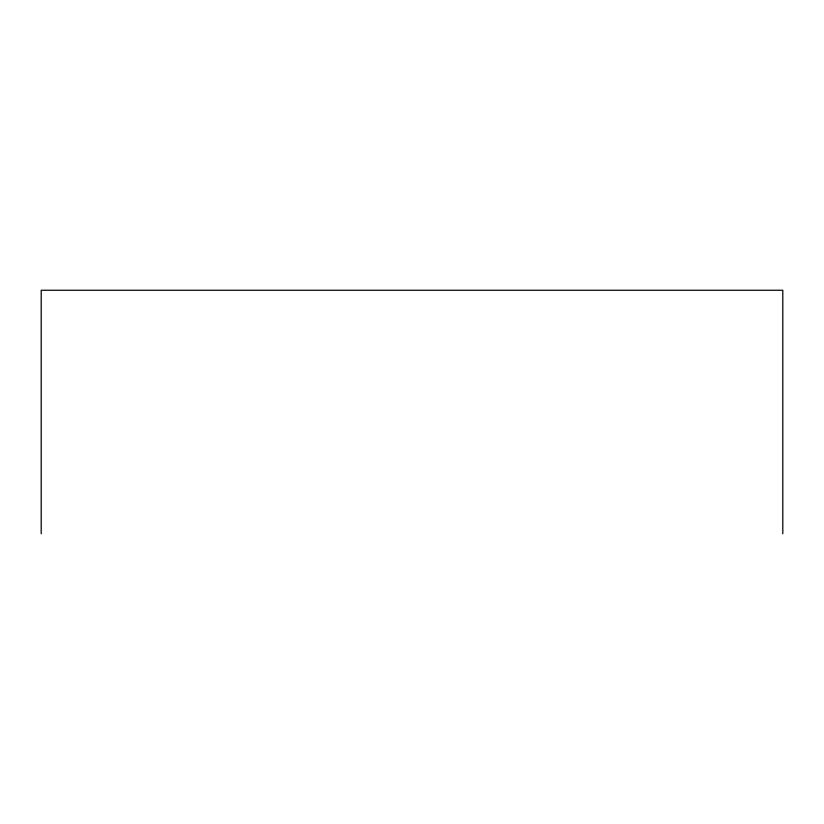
<?xml version="1.0" encoding="UTF-8"?>
<svg xmlns="http://www.w3.org/2000/svg" width="824" height="824" viewBox="0 0 824 824"><rect width="100%" height="100%" fill="white"/><g stroke="black" fill="none" stroke-linecap="round" stroke-linejoin="round"><path stroke-width="1.24" d="M782.8 533.736L782.8 290.264L41.2 290.264L41.2 533.736"/></g></svg>
